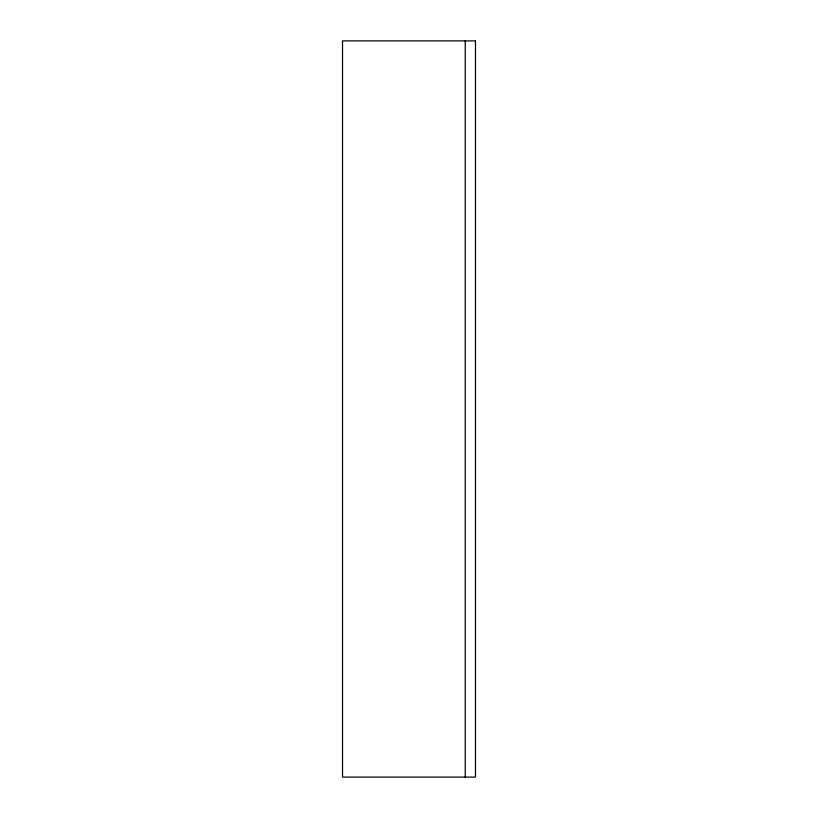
<?xml version="1.0" encoding="UTF-8"?>
<svg xmlns="http://www.w3.org/2000/svg" width="818" height="818" viewBox="0 0 818 818"><rect width="100%" height="100%" fill="white"/><g stroke="black" fill="none" stroke-linecap="round" stroke-linejoin="round"><path stroke-width="1.23" d="M465.227 40.9L465.227 777.1M475.473 40.9L342.527 40.9L342.527 777.1L475.473 777.1L475.473 40.9"/></g></svg>
